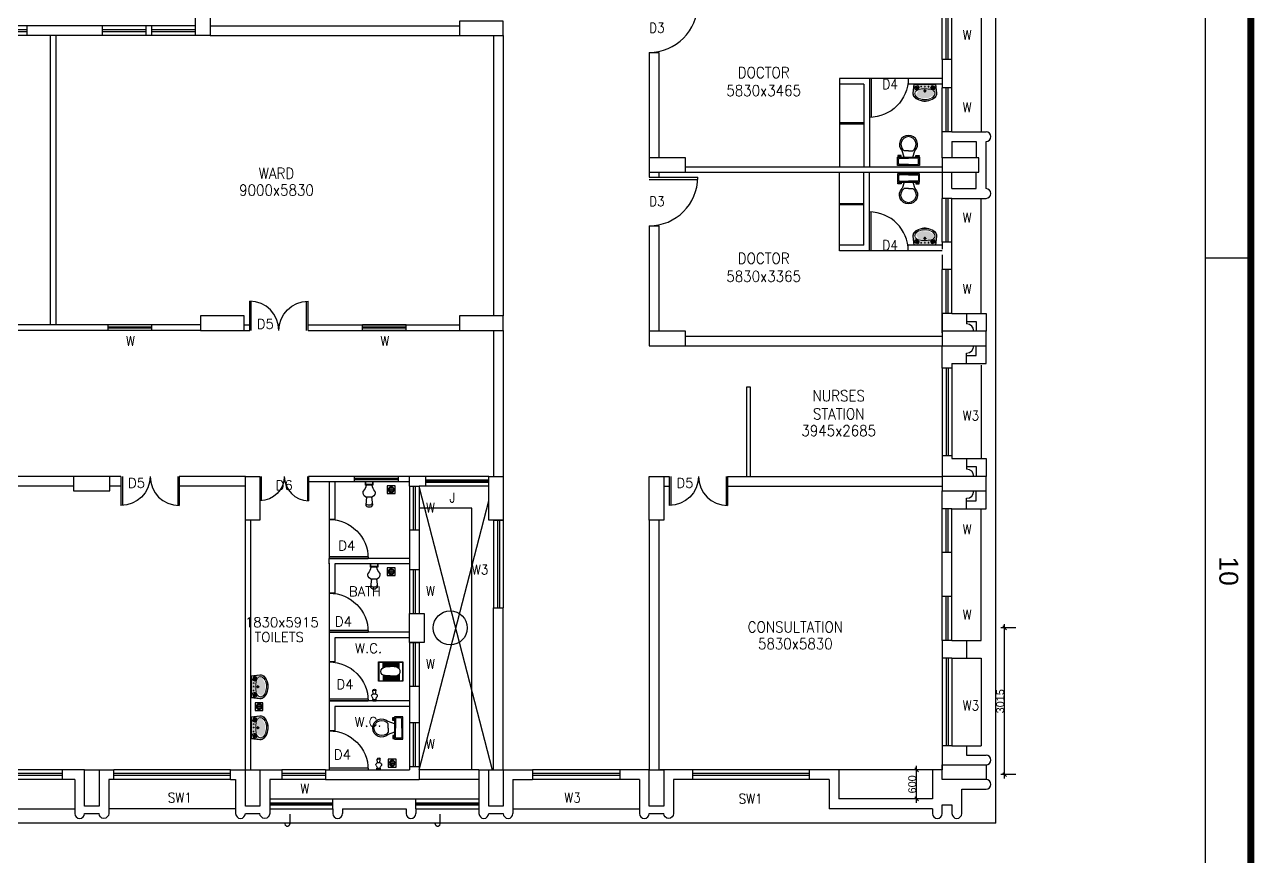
# Model space of a CAD drawing. Extents: x 10161149 to 10263331, y -3696053 to -3547728.
# Drawn here: x 10238035 to 10263331, y -3671224 to -3654127 of the extents above; entities that cross this region are included whole.
import ezdxf
from ezdxf.enums import TextEntityAlignment as Align

# ---------------------------------------------------------------- set-up
doc = ezdxf.new("R2010")
doc.units = 0
doc.header["$MEASUREMENT"] = 0
doc.header["$PDMODE"] = 35
doc.linetypes.add('DASHED', pattern=[0.75, 0.5, -0.25])
doc.layers.get('0').update_dxf_attribs({"linetype": 'CONTINUOUS'})
doc.layers.get('Defpoints').update_dxf_attribs({"linetype": 'CONTINUOUS'})
for name, color, linetype in [('25', 6, 'CONTINUOUS'), ('5', 3, 'CONTINUOUS'), ('COL', 2, 'CONTINUOUS'), ('DAS', 1, 'DASHED'), ('DIM', 8, 'CONTINUOUS'), ('dim1', 5, 'CONTINUOUS'), ('DOOR', 31, 'CONTINUOUS'), ('EWC', 5, 'CONTINUOUS'), ('Exi. Walls', 170, 'CONTINUOUS'), ('floor trap', 9, 'CONTINUOUS'), ('Furn-Hat', 145, 'CONTINUOUS'), ('GR', 1, 'CONTINUOUS'), ('tap', 8, 'CONTINUOUS'), ('TITLE', 7, 'CONTINUOUS'), ('Toi-Euip', 8, 'CONTINUOUS'), ('TXW', 6, 'CONTINUOUS'), ('WATERLINE', 124, 'CONTINUOUS'), ('Window', 4, 'CONTINUOUS')]:
    doc.layers.add(name, color=color, linetype=linetype)
doc.layers.add('toi-fix', color=46, linetype='CONTINUOUS', lineweight=18)
doc.styles.add('ROMANS', font='arial.ttf')
doc.styles.get("Standard").update_dxf_attribs({"font": 'romans.shx'})
doc.dimstyles.new('int. dim', dxfattribs={"dimtxt": 160, "dimasz": 80, "dimexe": 80, "dimexo": 0, "dimgap": 10, "dimtad": 1, "dimdec": 0, "dimzin": 12, "dimdsep": 46, "dimtxsty": 'ROMANS', "dimblk": 'OBLIQUE', "dimcen": 1.5, "dimdle": 80, "dimclrd": 5, "dimclre": 5, "dimclrt": 4, "dimadec": 0, "dimazin": 0, "dimtfac": 1, "dimtdec": 0, "dimtix": 1, "dimtmove": 2, "dimatfit": 3, "dimfxl": 1, "dimtolj": 1, "dimtzin": 0, "dimlwd": -1, "dimlwe": -1, "dimarcsym": 0})

# ---------------------------------------------------------------- blocks, each defined once
blk = doc.blocks.new('WINP')
at = {"layer": 'Window'}
for p, q in [((0, 0), (0, 1)), ((0, 1), (1, 1)), ((1, 0), (1, 1)), ((0, 0.6), (1, 0.6)), ((0, 0.4), (1, 0.4)), ((0, 0), (1, 0))]:
    blk.add_line(p, q, dxfattribs=at)
blk = doc.blocks.new('_Oblique')
at = {"color": 0, "linetype": 'ByBlock', "lineweight": -2}
blk.add_line((-0.5, -0.5), (0.5, 0.5), dxfattribs=at)
blk = doc.blocks.new('*D98')
at = {"layer": 'Defpoints', "color": 0, "lineweight": -3, "transparency": 16777216}
for p in [(10256384, -3669443), (10256711, -3669443), (10256711, -3670043)]:
    blk.add_point(p, dxfattribs=at)
at = {"layer": 'dim1', "color": 5, "transparency": 16777216}
for p, q in [((10256711, -3669443), (10256304, -3669443)), ((10256384, -3670123), (10256384, -3669363)), ((10256711, -3670043), (10256304, -3670043))]:
    blk.add_line(p, q, dxfattribs=at)
at = {"layer": 'dim1', "color": 5, "transparency": 16777216, "xscale": 80, "yscale": 80, "zscale": 80}
for p, rotation in [((10256384, -3669443), 90), ((10256384, -3670043), 270)]:
    blk.add_blockref('_Oblique', p, dxfattribs=dict(at, rotation=rotation))
at = {"layer": 'dim1', "color": 4, "transparency": 16777216, "insert": (10256293, -3669743), "char_height": 160, "attachment_point": 5, "rotation": 90, "style": 'ROMANS'}
blk.add_mtext('\\A1;600', dxfattribs=at)
blk = doc.blocks.new('*D99')
at = {"layer": 'Defpoints', "color": 0, "lineweight": -3, "transparency": 16777216}
for p in [(10258194, -3666528), (10258425, -3666528), (10258425, -3669543)]:
    blk.add_point(p, dxfattribs=at)
at = {"layer": 'dim1', "color": 5, "transparency": 16777216}
for p, q in [((10258425, -3666528), (10258114, -3666528)), ((10258194, -3669623), (10258194, -3666448)), ((10258425, -3669543), (10258114, -3669543))]:
    blk.add_line(p, q, dxfattribs=at)
at = {"layer": 'dim1', "color": 5, "transparency": 16777216, "xscale": 80, "yscale": 80, "zscale": 80}
for p, rotation in [((10258194, -3666528), 90), ((10258194, -3669543), 270)]:
    blk.add_blockref('_Oblique', p, dxfattribs=dict(at, rotation=rotation))
at = {"layer": 'dim1', "color": 4, "transparency": 16777216, "insert": (10258102, -3668035), "char_height": 160, "attachment_point": 5, "rotation": 90, "style": 'ROMANS'}
blk.add_mtext('\\A1;3015', dxfattribs=at)
blk = doc.blocks.new('DOORP')
at = {"layer": 'DOOR'}
for p, q in [((0, 0), (0, 1)), ((0.05, 0), (0.05, 0.999))]:
    blk.add_line(p, q, dxfattribs=at)
at = {"layer": 'DOOR', "color": 145}
blk.add_arc((0, 0), 1, 0, 90, dxfattribs=at)
blk = doc.blocks.new('A$C70ED7303')
at = {"layer": 'EWC', "color": 11}
for p, q in [((0, 0), (229, 0)), ((229, 0), (229, -174)), ((-229, 0), (0, 0)), ((-229, -174), (-229, 0)), ((229, -174), (-229, -174)), ((-218, -207), (-218, -185)), ((-218, -185), (-174, -185)), ((-153, -207), (-218, -207)), ((-207, -44), (-207, -131)), ((0, -22), (-185, -22)), ((-185, -153), (0, -153)), ((-174, -185), (-174, -174)), ((-153, -174), (-153, -207)), ((-87, -174), (-131, -305)), ((0, -22), (185, -22)), ((185, -153), (0, -153)), ((87, -174), (131, -305)), ((153, -174), (153, -207)), ((153, -207), (218, -207)), ((174, -185), (174, -174)), ((218, -185), (174, -185)), ((207, -44), (207, -131)), ((218, -207), (218, -185)), ((0, -305), (-87, -305)), ((0, -305), (87, -305))]:
    blk.add_line(p, q, dxfattribs=at)
for centre, major_axis, start_param, end_param in [((-188, -41), (13.6, -13.6), 2.214297, 4.068888), ((-188, -134), (-13.6, -13.6), 5.35589, 7.21048), ((188, -41), (13.6, -13.6), 0.643501, 2.498091), ((188, -134), (-13.6, -13.6), 0.643501, 2.498091), ((-7, -436), (-128, -128), 4.686239, 7.105146), ((5, -435), (-113, -113), 4.541602, 7.039318), ((7, -436), (56, -172), -0.351019, 2.067888), ((-5, -435), (-113, -113), 0.814663, 3.31238)]:
    blk.add_ellipse(centre, major_axis=major_axis, ratio=1, start_param=start_param, end_param=end_param, dxfattribs=at)
blk = doc.blocks.new('2')
at = {"layer": 'Furn-Hat'}
h = blk.add_hatch(color=200, dxfattribs=at)
h.set_gradient(color1=(176, 43, 238), color2=(222, 165, 248), one_color=1, tint=0.81, name='SPHERICAL')
edge = h.paths.add_edge_path()
edge.add_ellipse((0.83, 2.39), major_axis=(0, 2.74), ratio=1, start_angle=253.1333, end_angle=282.8458)
edge.add_ellipse((0.66, 2.28), major_axis=(0, 2.87), ratio=1, start_angle=226.9131, end_angle=256.353, ccw=False)
edge.add_ellipse((1.97, 1.03), major_axis=(0, 1.06), ratio=1, start_angle=191.403, end_angle=227.6151, ccw=False)
edge.add_ellipse((1.95, 0.79), major_axis=(-0.001, 0.832), ratio=1, start_angle=172.9435, end_angle=196.7003, ccw=False)
edge.add_line((1.85, -0.04), (0, 0.17))
edge.add_ellipse((-0.15, 0.37), major_axis=(0, 0.247), ratio=1, start_angle=216.2128, end_angle=239.0995)
edge.add_line((0.07, 0.24), (1.91, 0.03))
edge.add_ellipse((1.98, 0.81), major_axis=(0, 0.781), ratio=1, start_angle=174.8376, end_angle=213.1867)
edge.add_ellipse((1.82, 1.24), major_axis=(0, 1.23), ratio=1, start_angle=208.7339, end_angle=238.1069)
edge.add_ellipse((1.35, 1.89), major_axis=(0, 2), ratio=1, start_angle=229.2631, end_angle=252.9591)
edge.add_ellipse((0.45, 2.43), major_axis=(0, 3.03), ratio=1, start_angle=248.1478, end_angle=293.8025)
edge.add_ellipse((0.67, 2.61), major_axis=(0, 2.75), ratio=1, start_angle=292.3386, end_angle=313.7886)
edge.add_ellipse((1.96, 3.88), major_axis=(0.001, 0.944), ratio=1, start_angle=311.9795, end_angle=362.8452)
edge.add_line((1.91, 4.83), (0.06, 4.62))
edge.add_ellipse((-0.22, 4.44), major_axis=(0, 0.335), ratio=1, start_angle=301.9908, end_angle=318.3316)
edge.add_line((0, 4.69), (1.85, 4.9))
edge.add_ellipse((1.98, 3.91), major_axis=(0, 0.995), ratio=1, start_angle=311.3713, end_angle=367.5939, ccw=False)
edge.add_ellipse((0.6, 2.54), major_axis=(0, 2.94), ratio=1, start_angle=278.9603, end_angle=313.5987, ccw=False)
h = blk.add_hatch(color=200, dxfattribs=at)
h.set_gradient(color1=(176, 43, 238), color2=(222, 165, 248), one_color=1, tint=0.81, name='INVCYLINDER')
edge = h.paths.add_edge_path()
edge.add_ellipse((-0.15, 0.37), major_axis=(0, 0.247), ratio=1, start_angle=239.0995, end_angle=258.8462, ccw=False)
edge.add_line((0.07, 0.24), (0, 0.25))
edge.add_line((0, 0.25), (0, 4.61))
edge.add_line((0, 4.61), (0.06, 4.62))
edge.add_ellipse((-0.22, 4.44), major_axis=(0, 0.335), ratio=1, start_angle=279.6212, end_angle=301.9908, ccw=False)
edge.add_line((0.11, 4.5), (0.1, 0.32))
h = blk.add_hatch(color=201, dxfattribs=at)
h.set_gradient(color1=(213, 142, 246), color2=(222, 165, 248), one_color=1, tint=0.81, name='SPHERICAL')
edge = h.paths.add_edge_path()
edge.add_ellipse((-0.22, 4.44), major_axis=(0, 0.335), ratio=1, start_angle=279.6212, end_angle=301.9908)
edge.add_line((0.06, 4.62), (1.91, 4.83))
edge.add_ellipse((1.96, 3.88), major_axis=(0.001, 0.944), ratio=1, start_angle=311.9795, end_angle=362.8452, ccw=False)
edge.add_ellipse((0.67, 2.61), major_axis=(0, 2.75), ratio=1, start_angle=292.3386, end_angle=313.7886, ccw=False)
edge.add_ellipse((0.45, 2.43), major_axis=(0, 3.03), ratio=1, start_angle=248.1478, end_angle=293.8025, ccw=False)
edge.add_ellipse((1.35, 1.89), major_axis=(0, 2), ratio=1, start_angle=229.2631, end_angle=252.9591, ccw=False)
edge.add_ellipse((1.82, 1.24), major_axis=(0, 1.23), ratio=1, start_angle=208.7339, end_angle=238.1069, ccw=False)
edge.add_ellipse((1.98, 0.81), major_axis=(0, 0.781), ratio=1, start_angle=174.8376, end_angle=213.1867, ccw=False)
edge.add_line((1.91, 0.03), (0.07, 0.24))
edge.add_ellipse((-0.15, 0.37), major_axis=(0, 0.247), ratio=1, start_angle=239.0995, end_angle=258.8462)
edge.add_line((0.1, 0.32), (0.11, 4.5))
edge = h.paths.add_edge_path(flags=16)
edge.add_ellipse((0.54, 1.68), major_axis=(0.0002, 0.0643), ratio=1, start_angle=0, end_angle=360, ccw=False)
edge = h.paths.add_edge_path(flags=16)
edge.add_ellipse((0.75, 0.77), major_axis=(0.001, 0.492), ratio=1, start_angle=372.9151, end_angle=415.0496)
edge.add_ellipse((0.66, 0.93), major_axis=(0, 0.34), ratio=1, start_angle=68.6534, end_angle=118.0903)
edge.add_ellipse((1.55, 1.19), major_axis=(0, 1.26), ratio=1, start_angle=109.4436, end_angle=129.259)
edge.add_ellipse((0.76, 0.48), major_axis=(0, 0.207), ratio=1, start_angle=116.7852, end_angle=207.4853)
edge.add_ellipse((0.68, 0.84), major_axis=(0.003, 0.569), ratio=1, start_angle=198.6155, end_angle=235.2982)
edge.add_ellipse((1.01, 0.63), major_axis=(0, 0.179), ratio=1, start_angle=230.4595, end_angle=309.5311)
edge.add_arc((1.2, 0.8), 0.086, 143.8926, 223.9597, ccw=False)
edge.add_arc((1.21, 0.82), 0.0872, 59.6713, 155.4896, ccw=False)
edge.add_ellipse((2.73, 1.67), major_axis=(0, 1.67), ratio=1, start_angle=108.7156, end_angle=120.4399)
edge.add_ellipse((2.03, 1.15), major_axis=(0, 0.801), ratio=1, start_angle=113.6541, end_angle=156.3424)
edge.add_ellipse((1.91, 1.34), major_axis=(0, 0.947), ratio=1, start_angle=167.3152, end_angle=194.3844)
edge.add_ellipse((1.73, 1.61), major_axis=(0, 1.26), ratio=1, start_angle=199.4142, end_angle=242.3113)
edge.add_ellipse((0.73, 2.3), major_axis=(0, 2.47), ratio=1, start_angle=238.946, end_angle=269.4836)
edge.add_ellipse((0.23, 2.48), major_axis=(0, 2.98), ratio=1, start_angle=266.1625, end_angle=294.5971)
edge.add_ellipse((1.64, 3.2), major_axis=(0, 1.4), ratio=1, start_angle=291.6011, end_angle=328.054)
edge.add_ellipse((2, 3.79), major_axis=(0, 0.709), ratio=1, start_angle=327.5861, end_angle=383.2162)
edge.add_ellipse((2.18, 3.44), major_axis=(0, 1.1), ratio=1, start_angle=384.9893, end_angle=432.0066)
edge.add_arc((1.21, 4.06), 0.0773, 202.0693, 284.8477, ccw=False)
edge.add_arc((1.2, 4.08), 0.086, 136.0403, 216.1074, ccw=False)
edge.add_ellipse((1.01, 4.25), major_axis=(0, 0.179), ratio=1, start_angle=230.4689, end_angle=309.5405)
edge.add_ellipse((0.68, 4.04), major_axis=(-0.003, 0.569), ratio=1, start_angle=304.7018, end_angle=341.3845)
edge.add_ellipse((0.76, 4.4), major_axis=(0, 0.207), ratio=1, start_angle=332.4116, end_angle=423.1117)
edge.add_ellipse((1.55, 3.69), major_axis=(0.01, 1.26), ratio=1, start_angle=411.1189, end_angle=430.9342)
edge.add_ellipse((0.66, 3.95), major_axis=(0, 0.34), ratio=1, start_angle=61.9097, end_angle=111.3466)
edge.add_ellipse((0.75, 4.11), major_axis=(0.003, 0.492), ratio=1, start_angle=125.3669, end_angle=167.5014)
edge.add_ellipse((0.73, 3.94), major_axis=(0, 0.319), ratio=1, start_angle=163.9108, end_angle=209.8663)
edge.add_ellipse((1.14, 3.59), major_axis=(-0.002, 0.268), ratio=1, start_angle=387.9183, end_angle=433.2607, ccw=False)
edge.add_ellipse((1.07, 3.77), major_axis=(0, 0.0739), ratio=1, start_angle=281.3136, end_angle=401.6955, ccw=False)
edge.add_ellipse((2.18, 3.44), major_axis=(0, 1.1), ratio=1, start_angle=432.0066, end_angle=441.9912)
edge.add_ellipse((3.97, 2.89), major_axis=(0, 2.96), ratio=1, start_angle=436.108, end_angle=445.7027)
edge.add_ellipse((8.3, 2.4), major_axis=(0, 7.32), ratio=1, start_angle=444.4585, end_angle=449.7636)
edge.add_ellipse((8.98, 2.78), major_axis=(0.01, 8.01), ratio=1, start_angle=92.5395, end_angle=98.8367)
edge.add_ellipse((2.73, 1.67), major_axis=(0, 1.67), ratio=1, start_angle=94.0582, end_angle=108.7156)
edge.add_ellipse((1.07, 1.13), major_axis=(-0.0003, 0.0855), ratio=1, start_angle=142.4726, end_angle=276.6239, ccw=False)
edge.add_ellipse((1.14, 1.3), major_axis=(0.002, 0.268), ratio=1, start_angle=106.7393, end_angle=152.0817, ccw=False)
edge.add_ellipse((0.73, 0.94), major_axis=(-0.001, 0.319), ratio=1, start_angle=329.9021, end_angle=375.8576)
edge = h.paths.add_edge_path(flags=16)
edge.add_ellipse((0.54, 2.42), major_axis=(0.0008, 0.0643), ratio=1, start_angle=0, end_angle=360, ccw=False)
edge = h.paths.add_edge_path(flags=0)
edge.add_ellipse((1.43, 2.44), major_axis=(0, 0.216), ratio=1, start_angle=0, end_angle=360, ccw=False)
edge = h.paths.add_edge_path(flags=0)
edge.add_ellipse((1.43, 2.44), major_axis=(-0.001, 0.155), ratio=1, start_angle=0, end_angle=360, ccw=False)
edge = h.paths.add_edge_path(flags=0)
edge.add_ellipse((1.43, 2.44), major_axis=(0, 0.109), ratio=1, start_angle=0, end_angle=360, ccw=False)
edge = h.paths.add_edge_path(flags=16)
edge.add_ellipse((0.54, 3.22), major_axis=(0.0002, 0.0643), ratio=1, start_angle=0, end_angle=360, ccw=False)
h = blk.add_hatch(color=254, dxfattribs=at)
h.set_gradient(color1=(234, 198, 250), color2=(223, 166, 247), one_color=1, tint=0.81, name='SPHERICAL')
edge = h.paths.add_edge_path()
edge.add_ellipse((1.07, 3.77), major_axis=(0, 0.0739), ratio=1, start_angle=281.3136, end_angle=401.6955)
edge.add_ellipse((1.14, 3.59), major_axis=(-0.002, 0.268), ratio=1, start_angle=387.9183, end_angle=433.2607)
edge.add_ellipse((0.73, 3.94), major_axis=(0, 0.319), ratio=1, start_angle=163.9108, end_angle=209.8663, ccw=False)
edge.add_ellipse((0.75, 4.11), major_axis=(0.003, 0.492), ratio=1, start_angle=125.3669, end_angle=167.5014, ccw=False)
edge.add_ellipse((0.66, 3.95), major_axis=(0, 0.34), ratio=1, start_angle=61.9097, end_angle=111.3466, ccw=False)
edge.add_ellipse((1.55, 3.69), major_axis=(0.01, 1.26), ratio=1, start_angle=411.1189, end_angle=430.9342, ccw=False)
edge.add_ellipse((0.76, 4.4), major_axis=(0, 0.207), ratio=1, start_angle=332.4116, end_angle=423.1117, ccw=False)
edge.add_ellipse((0.68, 4.04), major_axis=(-0.003, 0.569), ratio=1, start_angle=304.7018, end_angle=341.3845, ccw=False)
edge.add_ellipse((1.01, 4.25), major_axis=(0, 0.179), ratio=1, start_angle=230.4689, end_angle=309.5405, ccw=False)
edge.add_arc((1.2, 4.08), 0.086, 136.0403, 216.1074)
edge.add_arc((1.21, 4.06), 0.0773, 202.0693, 284.8477)
edge.add_ellipse((2.18, 3.44), major_axis=(0, 1.1), ratio=1, start_angle=384.9893, end_angle=432.0066)
h = blk.add_hatch(color=254, dxfattribs=at)
h.set_gradient(color1=(234, 198, 250), color2=(223, 166, 247), one_color=1, tint=0.81, name='SPHERICAL')
edge = h.paths.add_edge_path()
edge.add_ellipse((1.64, 3.2), major_axis=(0, 1.4), ratio=1, start_angle=291.6011, end_angle=328.054)
edge.add_ellipse((0.23, 2.48), major_axis=(0, 2.98), ratio=1, start_angle=266.1625, end_angle=294.5971, ccw=False)
edge.add_ellipse((0.73, 2.3), major_axis=(0, 2.47), ratio=1, start_angle=238.946, end_angle=269.4836, ccw=False)
edge.add_ellipse((1.73, 1.61), major_axis=(0, 1.26), ratio=1, start_angle=199.4142, end_angle=242.3113, ccw=False)
edge.add_ellipse((1.91, 1.34), major_axis=(0, 0.947), ratio=1, start_angle=167.3152, end_angle=194.3844, ccw=False)
edge.add_ellipse((2.03, 1.15), major_axis=(0, 0.801), ratio=1, start_angle=113.6541, end_angle=156.3424, ccw=False)
edge.add_ellipse((2.73, 1.67), major_axis=(0, 1.67), ratio=1, start_angle=94.0582, end_angle=120.4399, ccw=False)
edge.add_ellipse((8.98, 2.78), major_axis=(0.01, 8.01), ratio=1, start_angle=92.5395, end_angle=98.8367, ccw=False)
edge.add_ellipse((8.3, 2.4), major_axis=(0, 7.32), ratio=1, start_angle=444.4585, end_angle=449.7636, ccw=False)
edge.add_ellipse((3.97, 2.89), major_axis=(0, 2.96), ratio=1, start_angle=436.108, end_angle=445.7027, ccw=False)
edge.add_ellipse((2.18, 3.44), major_axis=(0, 1.1), ratio=1, start_angle=384.9893, end_angle=441.9912, ccw=False)
edge.add_ellipse((2, 3.79), major_axis=(0, 0.709), ratio=1, start_angle=327.5861, end_angle=383.2162, ccw=False)
edge = h.paths.add_edge_path(flags=16)
edge.add_ellipse((1.43, 2.44), major_axis=(0, 0.216), ratio=1, start_angle=0, end_angle=360, ccw=False)
edge = h.paths.add_edge_path(flags=0)
edge.add_ellipse((1.43, 2.44), major_axis=(-0.001, 0.155), ratio=1, start_angle=0, end_angle=360, ccw=False)
edge = h.paths.add_edge_path(flags=0)
edge.add_ellipse((1.43, 2.44), major_axis=(0, 0.109), ratio=1, start_angle=0, end_angle=360, ccw=False)
h = blk.add_hatch(color=254, dxfattribs=at)
h.set_gradient(color1=(234, 198, 250), color2=(223, 166, 247), one_color=1, tint=0.81, name='SPHERICAL')
edge = h.paths.add_edge_path()
edge.add_ellipse((1.55, 1.19), major_axis=(0, 1.26), ratio=1, start_angle=109.4436, end_angle=129.259)
edge.add_ellipse((0.76, 0.48), major_axis=(0, 0.207), ratio=1, start_angle=116.7852, end_angle=207.4853)
edge.add_ellipse((0.68, 0.84), major_axis=(0.003, 0.569), ratio=1, start_angle=198.6155, end_angle=235.2982)
edge.add_ellipse((1.01, 0.63), major_axis=(0, 0.179), ratio=1, start_angle=230.4595, end_angle=309.5311)
edge.add_arc((1.2, 0.8), 0.086, 143.8926, 223.9597, ccw=False)
edge.add_arc((1.21, 0.82), 0.0872, 59.6713, 155.4896, ccw=False)
edge.add_ellipse((2.73, 1.67), major_axis=(0, 1.67), ratio=1, start_angle=108.7156, end_angle=120.4399, ccw=False)
edge.add_ellipse((1.07, 1.13), major_axis=(-0.0003, 0.0855), ratio=1, start_angle=142.4726, end_angle=276.6239, ccw=False)
edge.add_ellipse((1.14, 1.3), major_axis=(0.002, 0.268), ratio=1, start_angle=106.7393, end_angle=152.0817, ccw=False)
edge.add_ellipse((0.73, 0.94), major_axis=(-0.001, 0.319), ratio=1, start_angle=329.9021, end_angle=375.8576)
edge.add_ellipse((0.75, 0.77), major_axis=(0.001, 0.492), ratio=1, start_angle=372.9151, end_angle=415.0496)
edge.add_ellipse((0.66, 0.93), major_axis=(0, 0.34), ratio=1, start_angle=68.6534, end_angle=118.0903)
at = {"layer": 'toi-fix', "color": 7}
for p, q in [((0, 4.69), (1.85, 4.9)), ((0, 4.61), (1.91, 4.83)), ((0, 0.17), (0, 4.69)), ((0.1, 0.32), (0.11, 4.5)), ((0.67, 3.22), (0.39, 3.22)), ((0.54, 3.34), (0.54, 3.08)), ((0.54, 2.55), (0.54, 2.28)), ((1.43, 2.14), (1.43, 2.74)), ((0, 0.25), (1.91, 0.03)), ((0, 0.17), (1.85, -0.04)), ((0.72, 2.42), (0.39, 2.42)), ((0.72, 1.68), (0.39, 1.68)), ((0.54, 1.8), (0.54, 1.54)), ((1.73, 2.44), (1.12, 2.44))]:
    blk.add_line(p, q, dxfattribs=at)
at = {"layer": 'toi-fix', "color": 7, "extrusion": (0, 0, -1)}
for centre, major_axis, start_param, end_param in [((-0.22, 4.44), (0, 0.335), 0.727251, 1.402875), ((0.66, 3.95), (0, 0.34), 4.33982, 5.202657), ((0.75, 4.11), (0.003, 0.492), 3.359735, 4.09512), ((1.55, 3.69), (0.01, 1.26), -1.238036, -0.892193), ((0.54, 3.22), (0.0002, 0.0643), 3.139035, 9.42222), ((0.76, 4.4), (0, 0.207), -1.101507, 0.481509), ((0.73, 3.94), (0, 0.319), 2.620328, 3.422401), ((0.68, 4.04), (-0.003, 0.569), 0.324902, 0.965135), ((1.14, 3.59), (-0.002, 0.268), -1.278641, -0.487266), ((8.3, 2.4), (0, 7.32), -1.56667, -1.474079), ((1.07, 3.77), (0, 0.0739), -0.727724, 1.373337), ((3.97, 2.89), (0, 2.96), -1.495794, -1.328336), ((2.18, 3.44), (0, 1.1), -1.431017, -0.436146), ((1.2, 4.08), (-0.0608, 0.0608), 4.867594, 6.265028), ((1.01, 4.25), (0, 0.179), 0.880684, 2.260744), ((1.21, 4.06), (0.0547, 0.0547), 2.097053, 3.541809), ((1.43, 2.44), (0, 0.216), 3.141254, 9.424439), ((1.43, 2.44), (-0.001, 0.155), 3.145308, 9.428493), ((1.43, 2.44), (0, 0.109), 3.142047372431534, 9.42523267961112), ((2, 3.79), (0, 0.709), -0.405199, 0.56573), ((1.98, 3.91), (0, 0.995), -0.132539, 0.848731), ((1.96, 3.88), (0.001, 0.944), -0.049658, 0.838116), ((1.64, 3.2), (0, 1.4), 0.557563, 1.193786), ((0.67, 2.61), (0, 2.75), 0.806541, 1.180915), ((0.6, 2.54), (0, 2.94), 0.809856, 1.41441), ((0.23, 2.48), (0, 2.98), 1.141495, 1.637774), ((0.45, 2.43), (0, 3.03), 1.155365, 1.952189), ((0.83, 2.39), (0, 2.74), 1.346594, 1.865175), ((-0.15, 0.37), (0, 0.247), 1.765467, 2.50956), ((0.66, 0.93), (0, 0.34), 4.222121, 5.084958), ((0.75, 0.77), (0.001, 0.492), -0.960797, -0.225412), ((1.55, 1.19), (0, 1.26), 4.027191, 4.373034), ((0.54, 1.68), (0.0002, 0.0643), 3.139035, 9.42222), ((0.54, 2.42), (0.0008, 0.0643), 3.12883, 9.412015), ((0.76, 0.48), (0, 0.207), 2.661884, 4.2449), ((0.73, 0.94), (-0.001, 0.319), -0.276767, 0.525307), ((0.68, 0.84), (0.003, 0.569), 2.176458, 2.816691), ((1.14, 1.3), (0.002, 0.268), 3.628858, 4.420234), ((8.98, 2.78), (0.01, 8.01), 4.558159, 4.668067), ((1.07, 1.13), (-0.0003, 0.0855), 1.455188, 3.796569), ((2.73, 1.67), (0, 1.67), 4.181112, 4.641559), ((1.2, 0.8), (-0.0608, 0.0608), 4.730546, 6.12798), ((1.21, 0.82), (0.0617, 0.0617), 4.354779, 6.027124), ((1.01, 0.63), (0, 0.179), 0.880848, 2.260908), ((2.03, 1.15), (0, 0.801), 3.554495, 4.299548), ((1.91, 1.34), (0, 0.947), 2.890537, 3.362984), ((1.98, 0.81), (0, 0.781), 2.562376, 3.231693), ((1.73, 1.61), (0, 1.26), 2.054055, 2.802751), ((1.97, 1.03), (0, 1.06), 2.310552, 2.942572), ((1.82, 1.24), (0, 1.23), 2.127435, 2.640092), ((0.66, 2.28), (0, 2.87), 1.808981, 2.322804), ((0.73, 2.3), (0, 2.47), 1.579809, 2.112792), ((1.35, 1.89), (0, 2), 1.868215, 2.281789), ((1.95, 0.79), (-0.001, 0.832), 2.850118, 3.264751)]:
    blk.add_ellipse(centre, major_axis=major_axis, ratio=1, start_param=start_param, end_param=end_param, dxfattribs=at)
blk = doc.blocks.new('A$C0B5D0E53')
at = {"layer": 'tap', "color": 7}
for p, q in [((0, 10.6), (0, 46.6)), ((0, 46.6), (15.3, 46.6)), ((0, 10.6), (12.3, 10.6)), ((1.3, 45), (12.3, 45)), ((1.3, 12.1), (12.3, 12.1)), ((12.3, 10.6), (12.3, 46.6)), ((12.3, 10.7), (15.3, 10.7)), ((15.3, 10.7), (15.3, 46.6)), ((70.5, 45.4), (70.5, 11.9)), ((70.5, 41), (110.5, 44.7)), ((70.5, 16.2), (110.5, 12.2))]:
    blk.add_line(p, q, dxfattribs=at)
for centre, radius, start, end in [((2.5, 42.7), 2.66, 117.10999, 161.72934), ((2.5, 14.5), 2.66, 198.27066, 242.89001), ((8.1, 99), 56.2, 277.35802, 310.42145), ((8.1, -41.8), 56.2, 49.57855, 82.64198), ((51.6, 36.7), 20.8, 24.72591, 109.75439), ((51.6, 20.6), 20.8, 250.24561, 335.27409), ((93.9, 28.5), 17.7, 301.8025, 58.51861), ((103.5, 28.5), 17.7, 293.44996, 66.55004)]:
    blk.add_arc(centre, radius, start, end, dxfattribs=at)
blk = doc.blocks.new('FT')
at = {"layer": 'floor trap', "color": 7}
for p, q in [((0, 40), (10, 40)), ((16, 40), (64, 40)), ((40, 16), (40, 64)), ((70, 40), (80, 40))]:
    blk.add_line(p, q, dxfattribs=at)
at = {"layer": 'floor trap', "color": 7, "ltscale": 100}
blk.add_lwpolyline([(80, 0), (0, 0), (0, 80), (80, 80)], close=True, dxfattribs=at)
at = {"layer": 'floor trap', "color": 7}
for radius in [30, 23.7, 21.9]:
    blk.add_circle((40, 40), radius, dxfattribs=at)
blk = doc.blocks.new('3')
at = {"layer": 'Toi-Euip'}
for p, q in [((-3.8, 4.1), (-3.8, 4.6)), ((-3.8, 3.6), (-3.8, 3.65)), ((-3.8, 3.1), (-3.8, 3.15)), ((-3.8, 2.6), (-3.8, 2.65)), ((-0.1, 4.7), (-3.7, 4.7)), ((-2.47, 4), (-3.7, 4)), ((-2.72, 3.75), (-3.7, 3.75)), ((-2.85, 3.5), (-3.7, 3.5)), ((-2.9, 3.25), (-3.7, 3.25)), ((-2.89, 3), (-3.7, 3)), ((-2.87, 2.75), (-3.7, 2.75)), ((-2.9, 3.18), (-2.75, 1.15)), ((-1.33, 4), (-0.1, 4)), ((-1.08, 3.75), (-0.1, 3.75)), ((-0.9, 3.18), (-1.05, 1.15)), ((-0.95, 3.5), (-0.1, 3.5)), ((-0.93, 2.75), (-0.1, 2.75)), ((-0.91, 3), (-0.1, 3)), ((-0.9, 3.25), (-0.1, 3.25)), ((0, 4.1), (0, 4.6)), ((0, 3.6), (0, 3.65)), ((0, 3.1), (0, 3.15)), ((0, 2.6), (0, 2.65)), ((-3.8, 2.1), (-3.8, 2.15)), ((-3.8, 1.6), (-3.8, 1.65)), ((-3.8, 1.1), (-3.8, 1.15)), ((-3.8, 0), (-3.8, 0.65)), ((-2.85, 2.5), (-3.7, 2.5)), ((-2.83, 2.25), (-3.7, 2.25)), ((-2.81, 2), (-3.7, 2)), ((-2.79, 1.75), (-3.7, 1.75)), ((-2.78, 1.5), (-3.7, 1.5)), ((-2.76, 1.25), (-3.7, 1.25)), ((-2.74, 1), (-3.7, 1)), ((-2.65, 0.75), (-3.7, 0.75)), ((-1.15, 0.75), (-0.1, 0.75)), ((-1.06, 1), (-0.1, 1)), ((-1.04, 1.25), (-0.1, 1.25)), ((-1.02, 1.5), (-0.1, 1.5)), ((-1.01, 1.75), (-0.1, 1.75)), ((-0.99, 2), (-0.1, 2)), ((-0.97, 2.25), (-0.1, 2.25)), ((-0.95, 2.5), (-0.1, 2.5)), ((0, 2.1), (0, 2.15)), ((0, 1.6), (0, 1.65)), ((0, 1.1), (0, 1.15)), ((0, 0), (0, 0.65)), ((-3.7, -0.1), (-0.1, -0.1))]:
    blk.add_line(p, q, dxfattribs=at)
blk.add_lwpolyline([(0.1, -0.2), (0.1, 4.8), (-3.9, 4.8), (-3.9, -0.2)], close=True, dxfattribs=at)
for centre, radius, start, end in [((-3.7, 4.6), 0.1, 90, 180), ((-3.7, 4.1), 0.1, 180, 270), ((-3.7, 3.65), 0.1, 90, 180), ((-3.7, 3.6), 0.1, 180, 270), ((-3.7, 3.15), 0.1, 90, 180), ((-3.7, 3.1), 0.1, 180, 270), ((-3.7, 2.65), 0.1, 90, 180), ((-3.7, 2.6), 0.1, 180, 270), ((-1.9, 3.18), 1, 351.5502, 188.4498), ((-0.1, 4.6), 0.1, 0, 90), ((-0.1, 4.1), 0.1, 270, 0), ((-0.1, 3.65), 0.1, 0, 90), ((-0.1, 3.6), 0.1, 270, 0), ((-0.1, 3.15), 0.1, 0, 90), ((-0.1, 3.1), 0.1, 270, 0), ((-0.1, 2.65), 0.1, 0, 90), ((-0.1, 2.6), 0.1, 270, 0), ((-3.7, 2.15), 0.1, 90, 180), ((-3.7, 2.1), 0.1, 180, 270), ((-3.7, 1.65), 0.1, 90, 180), ((-3.7, 1.6), 0.1, 180, 270), ((-3.7, 1.15), 0.1, 90, 180), ((-3.7, 1.1), 0.1, 180, 270), ((-3.7, 0.65), 0.1, 90, 180), ((-3.7, 0), 0.1, 180, 270.0031), ((-1.9, 1.15), 0.85, 180, 0), ((-0.1, 2.15), 0.1, 0, 90), ((-0.1, 2.1), 0.1, 270, 0), ((-0.1, 1.65), 0.1, 0, 90), ((-0.1, 1.6), 0.1, 270, 0), ((-0.1, 1.15), 0.1, 0, 90), ((-0.1, 1.1), 0.1, 270, 0), ((-0.1, 0.65), 0.1, 0, 90), ((-0.1, 0), 0.1, 270, 0)]:
    blk.add_arc(centre, radius, start, end, dxfattribs=at)
blk = doc.blocks.new('A$C66962185')
at = {"layer": 'TITLE', "color": 7}
blk.add_line((272.212, -140930.66), (272.212, -140928.365), dxfattribs=at)
at = {"layer": 'TITLE'}
blk.add_line((2.142, -140930.66), (360.704, -140930.66), dxfattribs=at)
at = {"layer": 'TITLE', "color": 7, "const_width": 0.355}
blk.add_lwpolyline([(363, -140928.365), (363, -141178.329), (0, -141178.329), (0, -140928.365)], close=True, dxfattribs=at)
at = {"layer": 'TITLE', "color": 7, "style": 'ROMANS'}
blk.add_text('10', height=0.9515, dxfattribs=at).set_placement((287.988, -140929.478), align=Align.MIDDLE)

msp = doc.modelspace()

# ---------------------------------------------------------------- linework, layer by layer
at = {"layer": '25'}
for p, q in [((10256211, -3655233), (10255411, -3655233)), ((10254796, -3655348), (10254796, -3657048)), ((10255296, -3656148), (10254796, -3656148)), ((10255296, -3656173), (10254796, -3656173)), ((10254796, -3658663), (10254796, -3657163)), ((10255296, -3657808), (10254796, -3657808)), ((10255296, -3657833), (10254796, -3657833)), ((10256211, -3658778), (10255411, -3658778)), ((10246151, -3663643), (10247651, -3669443)), ((10247581, -3663413), (10246281, -3663413)), ((10247581, -3663490), (10246281, -3663490)), ((10247581, -3663536), (10246281, -3663536)), ((10247581, -3663613), (10246281, -3663613)), ((10246151, -3669443), (10247581, -3663913.6)), ((10244301.6, -3664298), (10244301.6, -3665098)), ((10244301.6, -3665813), (10244301.6, -3666613)), ((10244301.6, -3667228), (10244301.6, -3668028)), ((10244301.6, -3668643), (10244301.6, -3669443)), ((10256711, -3669443), (10254781, -3669443)), ((10243076, -3670043), (10244376, -3670043)), ((10243076, -3670123), (10244376, -3670123)), ((10243076, -3670163), (10244376, -3670163)), ((10246081, -3670043), (10247381, -3670043)), ((10246081, -3670123), (10247381, -3670123)), ((10246081, -3670163), (10247381, -3670163)), ((10243076, -3670243), (10244376, -3670243)), ((10246081, -3670243), (10247381, -3670243))]:
    msp.add_line(p, q, dxfattribs=at)
for points in [[(10257411, -3660063), (10257811, -3660063), (10257811, -3660428)], [(10257411, -3661093), (10257811, -3661093), (10257811, -3660728)], [(10257411, -3663048), (10257811, -3663048), (10257811, -3663413)], [(10257411, -3664078), (10257811, -3664078), (10257811, -3663713)]]:
    msp.add_lwpolyline(points, dxfattribs=at)
at = {"layer": 'COL', "color": 2}
for points in [[(10241851, -3653453), (10241851, -3654353), (10241551, -3654353), (10241551, -3653453)], [(10247881, -3654353), (10247881, -3654053), (10246981, -3654053), (10246981, -3654353)], [(10251631, -3657163), (10251631, -3656863), (10250881, -3656863), (10250881, -3657163)], [(10257661, -3657163), (10257661, -3656863), (10256911, -3656863), (10256911, -3657163)], [(10242551, -3660413), (10242551, -3660113), (10241651, -3660113), (10241651, -3660413)], [(10247881, -3660413), (10247881, -3660113), (10246981, -3660113), (10246981, -3660413)], [(10251631, -3660728), (10251631, -3660428), (10250881, -3660428), (10250881, -3660728)], [(10257811, -3660728), (10257811, -3660428), (10256911, -3660428), (10256911, -3660728)], [(10239791, -3663713), (10239791, -3663413), (10239041, -3663413), (10239041, -3663713)], [(10242576, -3664313), (10242576, -3663413), (10242876, -3663413), (10242876, -3664313)], [(10247581, -3664313), (10247581, -3663413), (10247881, -3663413), (10247881, -3664313)], [(10250881, -3664313), (10250881, -3663413), (10251181, -3663413), (10251181, -3664313)], [(10257811, -3663713), (10257811, -3663413), (10256911, -3663413), (10256911, -3663713)], [(10245951, -3666828), (10245951, -3666228), (10246251, -3666228), (10246251, -3666828)], [(10239266, -3670193), (10239266, -3669443), (10239566, -3669443), (10239566, -3670193)], [(10242576, -3670193), (10242576, -3669443), (10242876, -3669443), (10242876, -3670193)], [(10247581, -3670193), (10247581, -3669443), (10247881, -3669443), (10247881, -3670193)], [(10250881, -3670193), (10250881, -3669443), (10251181, -3669443), (10251181, -3670193)], [(10257811, -3669343), (10257811, -3669643), (10256911, -3669643), (10256911, -3669343)]]:
    msp.add_lwpolyline(points, close=True, dxfattribs=at)
at = {"layer": 'DAS', "linetype": 'Continuous'}
for p, q in [((10258011, -3670543), (10258011, -3627528)), ((10257711, -3653963), (10257711, -3656328)), ((10257711, -3660063), (10257711, -3657698)), ((10257411, -3660063), (10257711, -3660063)), ((10257411, -3661093), (10257741, -3661093)), ((10257711, -3661128), (10257711, -3663048)), ((10247231, -3664063), (10246151, -3664063)), ((10247231, -3669443), (10247231, -3664063)), ((10257711, -3666783), (10257711, -3664078)), ((10257411, -3666783), (10257711, -3666783)), ((10257411, -3667148), (10257711, -3667148)), ((10257711, -3667148), (10257711, -3668948)), ((10257411, -3668948), (10257711, -3668948)), ((10247381, -3669443), (10246151, -3669443)), ((10247381, -3669643), (10246151, -3669643)), ((10236166, -3670243), (10239071, -3670243)), ((10242376, -3670243), (10239761, -3670243)), ((10248081, -3670243), (10250681, -3670243)), ((10258011, -3670543), (10225366, -3670543))]:
    msp.add_line(p, q, dxfattribs=at)
for points, const_width in [([(10247581, -3663513), (10246281, -3663513)], 25), ([(10244376, -3670143), (10243076, -3670143)], 40), ([(10247381, -3670143), (10246081, -3670143)], 40)]:
    msp.add_lwpolyline(points, dxfattribs=dict(at, const_width=const_width))
at = {"layer": 'dim1'}
for points in [[(10257411, -3660228), (10257611, -3660228), (10257611, -3660428)], [(10257411, -3660928), (10257611, -3660928), (10257611, -3660728)], [(10257411, -3663213), (10257611, -3663213), (10257611, -3663413)], [(10257411, -3663913), (10257611, -3663913), (10257611, -3663713)]]:
    msp.add_lwpolyline(points, dxfattribs=at)
at = {"layer": 'Exi. Walls'}
for p, q in [((10239636, -3654153), (10238088.5, -3654153)), ((10240651, -3654153), (10240536, -3654153)), ((10241851, -3654153), (10246981, -3654153)), ((10239636, -3654353), (10238088.5, -3654353)), ((10238566, -3660298), (10238566, -3654353)), ((10238681, -3660298), (10238681, -3654353)), ((10240651, -3654353), (10240536, -3654353)), ((10241851, -3654353), (10246981, -3654353)), ((10247681, -3654353), (10247681, -3660113)), ((10247881, -3654353), (10247881, -3660113)), ((10250881, -3654698), (10250881, -3656863)), ((10251081, -3654698), (10251081, -3656863)), ((10256911, -3654843), (10256911, -3655428)), ((10257111, -3655428), (10257111, -3654843)), ((10255411, -3655233), (10254796, -3655233)), ((10254796, -3655233), (10254796, -3655348)), ((10255411, -3655233), (10255411, -3657048)), ((10256211, -3655233), (10256211, -3655348)), ((10256911, -3655233), (10256211, -3655233)), ((10255296, -3655348), (10254796, -3655348)), ((10255296, -3655348), (10255296, -3657048)), ((10256911, -3655348), (10256211, -3655348)), ((10256911, -3656863), (10256911, -3656328)), ((10257111, -3656328), (10257811, -3656328)), ((10257111, -3656528), (10257611, -3656528)), ((10257111, -3656528), (10257111, -3656863)), ((10257611, -3656528), (10257611, -3656863)), ((10257811, -3657498), (10257811, -3656528)), ((10250881, -3657163), (10250881, -3657263)), ((10251081, -3657163), (10251081, -3657263)), ((10255296, -3658663), (10255296, -3657163)), ((10255411, -3658778), (10255411, -3657163)), ((10256911, -3657163), (10256911, -3657698)), ((10257111, -3657498), (10257111, -3657163)), ((10257611, -3657498), (10257611, -3657163)), ((10257111, -3657498), (10257611, -3657498)), ((10257111, -3657698), (10257811, -3657698)), ((10250881, -3658263), (10250881, -3660428)), ((10251081, -3658263), (10251081, -3660428)), ((10256911, -3658598), (10256911, -3658743)), ((10257111, -3659163), (10257111, -3658598)), ((10255296, -3658663), (10254796, -3658663)), ((10254796, -3658778), (10254796, -3658663)), ((10255411, -3658778), (10254796, -3658778)), ((10256911, -3658663), (10256211, -3658663)), ((10256211, -3658778), (10256211, -3658663)), ((10256911, -3658778), (10256211, -3658778)), ((10256911, -3658858), (10256911, -3659163)), ((10256911, -3660463), (10256911, -3660063)), ((10256911, -3660063), (10256911, -3660428)), ((10257111, -3660063), (10257411, -3660063)), ((10257411, -3660063), (10257411, -3660278)), ((10241651, -3660298), (10237581, -3660298)), ((10242551, -3660298), (10242666, -3660298)), ((10243866, -3660298), (10246981, -3660298)), ((10241651, -3660413), (10237581, -3660413)), ((10242551, -3660413), (10242666, -3660413)), ((10243866, -3660413), (10246981, -3660413)), ((10247681, -3660413), (10247681, -3663413)), ((10247881, -3660413), (10247881, -3663413)), ((10256911, -3661188), (10256911, -3660728)), ((10257111, -3661093), (10257411, -3661093)), ((10257111, -3661093), (10257111, -3661093)), ((10257111, -3661093), (10257111, -3661188)), ((10257411, -3661093), (10257411, -3660878)), ((10256911, -3662988), (10256911, -3663413)), ((10257111, -3662988), (10257111, -3663048)), ((10257111, -3663048), (10257411, -3663048)), ((10257411, -3663048), (10257411, -3663263)), ((10239041, -3663413), (10236191, -3663413)), ((10239041, -3663613), (10236191, -3663613)), ((10240016, -3663413), (10239791, -3663413)), ((10240016, -3663613), (10239791, -3663613)), ((10242576, -3663413), (10241216, -3663413)), ((10242576, -3663613), (10241216, -3663613)), ((10245951, -3663413), (10243876, -3663413)), ((10245951, -3663528), (10243876, -3663528)), ((10244301.6, -3663528), (10244301.6, -3664298)), ((10244416.6, -3663528), (10244416.6, -3664298)), ((10246281, -3663413), (10245951, -3663413)), ((10246281, -3663413), (10245951, -3663413)), ((10245951, -3663613), (10245951, -3663413)), ((10246281, -3663613), (10246151, -3663613)), ((10246281, -3663413), (10246281, -3663613)), ((10256911, -3664078), (10256911, -3663713)), ((10257411, -3664078), (10257411, -3663863)), ((10257111, -3664078), (10257411, -3664078)), ((10242576, -3669443), (10242576, -3664313)), ((10242691, -3669443), (10242691, -3664313)), ((10244416.6, -3664298), (10244301.6, -3664298)), ((10247681, -3664313), (10247881, -3664313)), ((10250881, -3664313), (10250881, -3669443)), ((10251081, -3664313), (10251081, -3669443)), ((10245951, -3664513), (10245951, -3665328)), ((10246151, -3664513), (10246151, -3665328)), ((10245951, -3665098), (10244301.6, -3665098)), ((10244301.6, -3665213), (10244301.6, -3665098)), ((10256911, -3665883), (10256911, -3664978)), ((10257111, -3665883), (10257111, -3664978)), ((10244301.6, -3665198), (10244301.6, -3665813)), ((10245951, -3665213), (10244416.6, -3665213)), ((10244416.6, -3665213), (10244416.6, -3665813)), ((10244416.6, -3665813), (10244301.6, -3665813)), ((10247681, -3669443), (10247681, -3666113)), ((10247881, -3669443), (10247881, -3666113)), ((10244301.6, -3666613), (10244301.6, -3667228)), ((10245951, -3666613), (10244301.6, -3666613)), ((10244416.6, -3666728), (10244416.6, -3667228)), ((10245951, -3666728), (10244416.6, -3666728)), ((10256911, -3666783), (10256911, -3667148)), ((10257111, -3666783), (10257411, -3666783)), ((10257411, -3666783), (10257411, -3667148)), ((10257111, -3667148), (10257411, -3667148)), ((10244416.6, -3667228), (10244301.6, -3667228)), ((10245951, -3667728), (10245951, -3668473)), ((10246151, -3667728), (10246151, -3668473)), ((10245951, -3668028), (10244301.6, -3668028)), ((10244301.6, -3668028), (10244301.6, -3668643)), ((10245951, -3668143), (10244416.6, -3668143)), ((10244416.6, -3668143), (10244416.6, -3668643)), ((10244416.6, -3668643), (10244301.6, -3668643)), ((10256911, -3668948), (10256911, -3669443)), ((10257111, -3668948), (10257411, -3668948)), ((10257411, -3668948), (10257411, -3669143)), ((10257411, -3669143), (10257811, -3669143)), ((10239266, -3669443), (10238816, -3669443)), ((10239566, -3669443), (10239871, -3669443)), ((10242271, -3669443), (10242576, -3669443)), ((10242876, -3669443), (10243326, -3669443)), ((10244226, -3669443), (10245951, -3669443)), ((10245951, -3669373), (10245951, -3669443)), ((10246151, -3669373), (10246151, -3669643)), ((10247381, -3669443), (10247381, -3670343)), ((10247381, -3669443), (10247651, -3669443)), ((10247681, -3669443), (10247881, -3669443)), ((10247881, -3669443), (10248481, -3669443)), ((10250881, -3669443), (10250281, -3669443)), ((10251781, -3669443), (10251111, -3669443)), ((10254781, -3669443), (10254181, -3669443)), ((10254781, -3669443), (10254781, -3670043)), ((10256911, -3669443), (10256711, -3669443)), ((10256711, -3669443), (10256711, -3670043)), ((10239066, -3669643), (10238816, -3669643)), ((10239871, -3669643), (10239766, -3669643)), ((10242271, -3669643), (10242376, -3669643)), ((10243181, -3669643), (10243076, -3669643)), ((10243326, -3669643), (10243076, -3669643)), ((10244226, -3669643), (10246151, -3669643)), ((10248081, -3669643), (10248081, -3670343)), ((10248081, -3669643), (10248481, -3669643)), ((10250681, -3669643), (10250281, -3669643)), ((10250681, -3669643), (10250681, -3670343)), ((10254581, -3669643), (10254181, -3669643)), ((10254581, -3669643), (10254581, -3670243)), ((10257311, -3670343), (10257311, -3669843)), ((10257311, -3669843), (10257811, -3669843)), ((10244376, -3670243), (10244376, -3670043)), ((10244376, -3670043), (10246081, -3670043)), ((10246081, -3670243), (10246081, -3670043)), ((10256711, -3670043), (10254781, -3670043)), ((10256911, -3670343), (10256911, -3670163)), ((10256911, -3670163), (10257111, -3670163)), ((10257111, -3670163), (10257111, -3670343)), ((10239266, -3670343), (10239566, -3670343)), ((10242576, -3670343), (10242876, -3670343)), ((10244376, -3670243), (10244376, -3670343)), ((10244576, -3670243), (10244576, -3670343)), ((10244576, -3670243), (10245881, -3670243)), ((10245881, -3670243), (10245881, -3670343)), ((10246081, -3670243), (10246081, -3670343)), ((10247581, -3670343), (10247881, -3670343)), ((10250881, -3670343), (10251181, -3670343)), ((10256711, -3670243), (10254581, -3670243)), ((10256711, -3670243), (10256711, -3670343))]:
    msp.add_line(p, q, dxfattribs=at)
at = {"layer": 'Exi. Walls', "linetype": 'Continuous'}
for p, q in [((10250881, -3654698), (10251081, -3654698)), ((10251631, -3657048), (10256911, -3657048)), ((10250881, -3657263), (10251081, -3657263)), ((10251631, -3657163), (10256911, -3657163)), ((10250881, -3658263), (10251081, -3658263)), ((10251631, -3660528), (10256911, -3660528)), ((10251631, -3660728), (10256911, -3660728)), ((10243876, -3663528), (10243876, -3663413)), ((10251181, -3663413), (10251296, -3663413)), ((10251181, -3663613), (10251296, -3663613)), ((10252496, -3663413), (10256911, -3663413)), ((10252496, -3663613), (10256911, -3663613))]:
    msp.add_line(p, q, dxfattribs=at)
at = {"layer": 'Exi. Walls'}
msp.add_lwpolyline([(10252881, -3663413), (10252966, -3663413), (10252966, -3661577.4), (10252881, -3661577.4)], close=True, dxfattribs=at)
for points in [[(10239066, -3669643), (10239066, -3670343, 1), (10239266, -3670343)], [(10239766, -3669643), (10239766, -3670343, -1), (10239566, -3670343)], [(10242376, -3669643), (10242376, -3670343, 1), (10242576, -3670343)], [(10243076, -3669643), (10243076, -3670343, -1), (10242876, -3670343)], [(10251781, -3669643), (10251381, -3669643), (10251381, -3670343, -1), (10251181, -3670343)]]:
    msp.add_lwpolyline(points, format="xyb", dxfattribs=at)
for centre, radius, start, end in [((10257811, -3656428), 100, 270, 90), ((10257811, -3657598), 100, 270, 90), ((10257411, -3660428), 150, 0, 90), ((10257411, -3660728), 150, 270, 0), ((10257411, -3663413), 150, 0, 90), ((10257411, -3663713), 150, 270, 0), ((10257811, -3669243), 100, 270, 90), ((10257811, -3669743), 100, 270, 90), ((10244476, -3670343), 100, 180, 0), ((10245981, -3670343), 100, 180, 0), ((10247481, -3670343), 100, 180, 0), ((10247981, -3670343), 100, 180, 0), ((10250781, -3670343), 100, 180, 0), ((10256811, -3670343), 100, 180, 0), ((10257211, -3670343), 100, 180, 0)]:
    msp.add_arc(centre, radius, start, end, dxfattribs=at)
at = {"layer": 'GR'}
msp.add_circle((10246790.1, -3666528), 350, dxfattribs=at)

# ---------------------------------------------------------------- block references
at = {"layer": '5'}
for name, p, xscale, yscale, zscale, rotation in [('DOORP', (10250881, -3653698), 1000, 1000, 1000.000000000014, 270), ('WINP', (10257111, -3654843), 900, 200, 900.0000000000124, 90), ('DOORP', (10255411, -3655233), -800, 800, 800.000000000011, 180), ('WINP', (10257111, -3656328), 900, 200, 900.0000000000124, 90), ('DOORP', (10250881, -3657263), 1000, 1000, 1000.000000000014, 270), ('WINP', (10257111, -3658598), 900, 200, 900.0000000000124, 90), ('WINP', (10257111, -3660063), 900, 200, 900.0000000000124, 90), ('WINP', (10257111, -3661188), -1800, 200, 1800.000000000025, 90), ('DOORP', (10240016, -3663413), -600, 600, 600.0000000000084, 180), ('DOORP', (10241216, -3663413), 600, 600, 600.0000000000084, 180), ('DOORP', (10242876, -3663413), -500, 500, 500, 180), ('DOORP', (10243876, -3663413), 500, 500, 500, 180), ('WINP', (10245716.6, -3663413), 900, 115, 900.0000000000124, 180), ('WINP', (10245951, -3663613), 900, 200, 900.0000000000124, 270), ('DOORP', (10251296, -3663413), -600, 600, 600.0000000000084, 180), ('DOORP', (10252496, -3663413), 600, 600, 600.0000000000084, 180), ('WINP', (10257111, -3664978), 900, 200, 900.0000000000124, 90), ('DOORP', (10244301.6, -3665098), -800, 800, 800, 270), ('WINP', (10247681, -3664313), 1800, 200, 1800.000000000025, 270), ('WINP', (10245951, -3665328), 900, 200, 900.0000000000124, 270), ('DOORP', (10244301.6, -3666613), -800, 800, 800, 270), ('WINP', (10257111, -3666783), 900, 200, 900.0000000000124, 90), ('WINP', (10245951, -3666828), 900, 200, 900.0000000000124, 270), ('WINP', (10257111, -3667148), -1800, 200, 1800.000000000025, 90), ('DOORP', (10244301.6, -3668028), -800, 800, 800, 270), ('DOORP', (10244301.6, -3669443), -800, 800, 800, 270), ('WINP', (10245951, -3668473), 900, 200, 900.0000000000124, 270), ('WINP', (10244226, -3669443), 900, 200, 900.0000000000124, 180), ('WINP', (10250281, -3669443), 1800, 200, 1800.000000000025, 180)]:
    msp.add_blockref(name, p, dxfattribs=dict(at, xscale=xscale, yscale=yscale, zscale=zscale, rotation=rotation))
for name, p, xscale, yscale, zscale in [('DOORP', (10255411, -3658778), 800, 800, 800.000000000011), ('DOORP', (10242666, -3660413), 600, 600, 600.0000000000084), ('DOORP', (10243866, -3660413), -600, 600, 600.0000000000084), ('WINP', (10240651, -3660413), -900, 115, 900), ('WINP', (10245883.6, -3660413), -900, 115, 900), ('WINP', (10238816, -3669643), -2400, 200, 2400.000000000034), ('WINP', (10242271, -3669643), -2400, 200, 2400.000000000034), ('WINP', (10254181, -3669643), -2400, 200, 2400.000000000034)]:
    msp.add_blockref(name, p, dxfattribs=dict(at, xscale=xscale, yscale=yscale, zscale=zscale))
at = {"layer": 'DIM', "xscale": -900, "yscale": 200, "zscale": 900.0000000000124}
for p in [(10238088.5, -3654353), (10240536, -3654353), (10241551, -3654353)]:
    msp.add_blockref('WINP', p, dxfattribs=at)
at = {"layer": 'dim1', "yscale": 100}
for p, xscale, zscale, rotation in [((10256797.2, -3655348), -100, 100.0000000000014, 90), ((10256797.2, -3658663), 100, 100.0000000000014, 90), ((10242691, -3667493.2), -100, 100, 180)]:
    msp.add_blockref('2', p, dxfattribs=dict(at, xscale=xscale, zscale=zscale, rotation=rotation))
at = {"layer": 'TITLE', "xscale": 408.2071461423766, "yscale": 408.2071430981014, "zscale": 408.2071443180172, "rotation": 270}
msp.add_blockref('A$C66962185', (67791223.9, -3547800.9), dxfattribs=at)
at = {"layer": 'Toi-Euip', "ltscale": 100}
for p, xscale, yscale, zscale, rotation in [((10245243.3, -3663528), -4.288312984630466, 4.288312984630466, 4.288312984640394, 90), ((10245343.3, -3665213), -4.288312984630466, 4.288312984630466, 4.288312984640394, 90), ((10245174.2, -3668028), -2, 2, 2, 270), ((10245262.2, -3669443), -2, 2, 2, 270)]:
    msp.add_blockref('A$C0B5D0E53', p, dxfattribs=dict(at, xscale=xscale, yscale=yscale, zscale=zscale, rotation=rotation))
at = {"layer": 'Toi-Euip', "xscale": -2, "yscale": 2, "zscale": 2, "rotation": 270}
for p in [(10245495.1, -3663767.5), (10245495.1, -3665452.5), (10242778.6, -3668225.3), (10245516.6, -3669387.1)]:
    msp.add_blockref('FT', p, dxfattribs=at)
at = {"layer": 'toi-fix', "linetype": 'Continuous', "rotation": 180}
msp.add_blockref('A$C70ED7303', (10256216.6, -3657023.9), dxfattribs=at)
at = {"layer": 'toi-fix', "linetype": 'Continuous', "xscale": -1}
msp.add_blockref('A$C70ED7303', (10256216.6, -3657191.9), dxfattribs=at)
at = {"layer": 'toi-fix', "linetype": 'Continuous', "xscale": -1, "rotation": 270}
msp.add_blockref('A$C70ED7303', (10245816.6, -3668585.2), dxfattribs=at)
at = {"layer": 'WATERLINE', "linetype": 'Continuous', "xscale": -100.1893939385191, "yscale": 100.1893939394504, "zscale": 100.189393939394, "rotation": 270}
msp.add_blockref('3', (10245335.7, -3667232.1), dxfattribs=at)
at = {"layer": 'WATERLINE', "xscale": -100, "yscale": 100, "zscale": 100, "rotation": 180}
msp.add_blockref('2', (10242691, -3668335.8), dxfattribs=at)

# ---------------------------------------------------------------- texts
at = {"layer": 'TXW', "width": 0.9}
for s, height, p in [('D3', 200, (10250882.9, -3654292.6)), ('W', 200, (10257330.1, -3654441.8)), ('D4', 200, (10255681.3, -3655450.9)), ('W', 200, (10257330.1, -3655926.8)), ('D3', 200, (10250882.9, -3657857.6)), ('W', 200, (10257330.1, -3658196.8)), ('D4', 200, (10255681.3, -3658760.1)), ('W', 200, (10257330.1, -3659661.8)), ('W', 200, (10240121.1, -3660731.8)), ('W', 200, (10245353.8, -3660731.8)), ('W3', 200, (10257330.1, -3662262.8)), ('J', 200, (10246774.2, -3663947.7)), ('W', 200, (10246291.6, -3664153.5)), ('W', 200, (10257330.1, -3664600.8)), ('W3', 200, (10247234.5, -3665427.8)), ('W', 200, (10246291.6, -3665868.5)), ('W', 200, (10257330.1, -3666356.4)), ('W', 200, (10246291.6, -3667368.5)), ('W3', 200, (10257330.1, -3668222.8)), ('W', 200, (10246291.6, -3669013.5)), ('SW1', 200, (10240981.7, -3670116.8)), ('W', 200, (10243707.5, -3669931.8)), ('W3', 200, (10249135.8, -3670116.8)), ('SW1', 200, (10252722.1, -3670138.7)), ('J', 250, (10243374.1, -3670609.3)), ('J', 250, (10246463.8, -3670609.3))]:
    msp.add_text(s, height=height, dxfattribs=at).set_placement(p)
for s, p in [('DOCTOR', (10253237.2, -3655112.2)), ('5830x3465', (10253237.2, -3655482.6)), ('WARD', (10243216.4, -3657184.3)), ('9000x5830', (10243216.4, -3657527.8)), ('DOCTOR', (10253237.2, -3658931.1)), ('5830x3365', (10253237.2, -3659301.4)), ('NURSES', (10254780.9, -3661756.5)), ('STATION', (10254780.9, -3662129.1)), ('3945x2685', (10254780.9, -3662472.6)), ('CONSULTATION', (10253888.5, -3666508.7)), ('5830x5830', (10253888.5, -3666852.3))]:
    msp.add_text(s, height=225, dxfattribs=at).set_placement(p, align=Align.MIDDLE)
at = {"layer": 'TXW'}
for s, p in [('D5', (10242811.5, -3660379)), ('D5', (10240161.5, -3663646.9)), ('D6', (10243197.7, -3663694.9)), ('D5', (10251441.5, -3663646.9)), ('D4', (10244488.2, -3664934.3)), ('BATH', (10244704.3, -3665878)), ('1830x5915', (10242567.9, -3666511.5)), ('D4', (10244417.7, -3666496.3)), ('TOILETS', (10242766.3, -3666815.8)), ('W.C.', (10244832.2, -3667044.5)), ('D4', (10244450.3, -3667785.3)), ('W.C.', (10244822.4, -3668559.5)), ('D4', (10244397.2, -3669229.2))]:
    msp.add_text(s, height=200, dxfattribs=at).set_placement(p)

# ---------------------------------------------------------------- dimensions: what is measured, and where the dimension line sits
at = {"layer": 'dim1'}
for base, p1, p2, text, picture, middle in [((10258194.1, -3666528), (10258425, -3669543), (10258425, -3666528), '3015', '*D99', (10258102.4, -3668035.5)), ((10256384.3, -3669443), (10256711, -3670043), (10256711, -3669443), '600', '*D98', (10256292.6, -3669743))]:
    dim = msp.add_linear_dim(base=base, p1=p1, p2=p2, angle=90, text=text, dimstyle='int. dim', dxfattribs=at)
    dim.commit()
    dim.dimension.update_dxf_attribs({"geometry": picture, "text_midpoint": middle})

doc.saveas('drawing.dxf')
